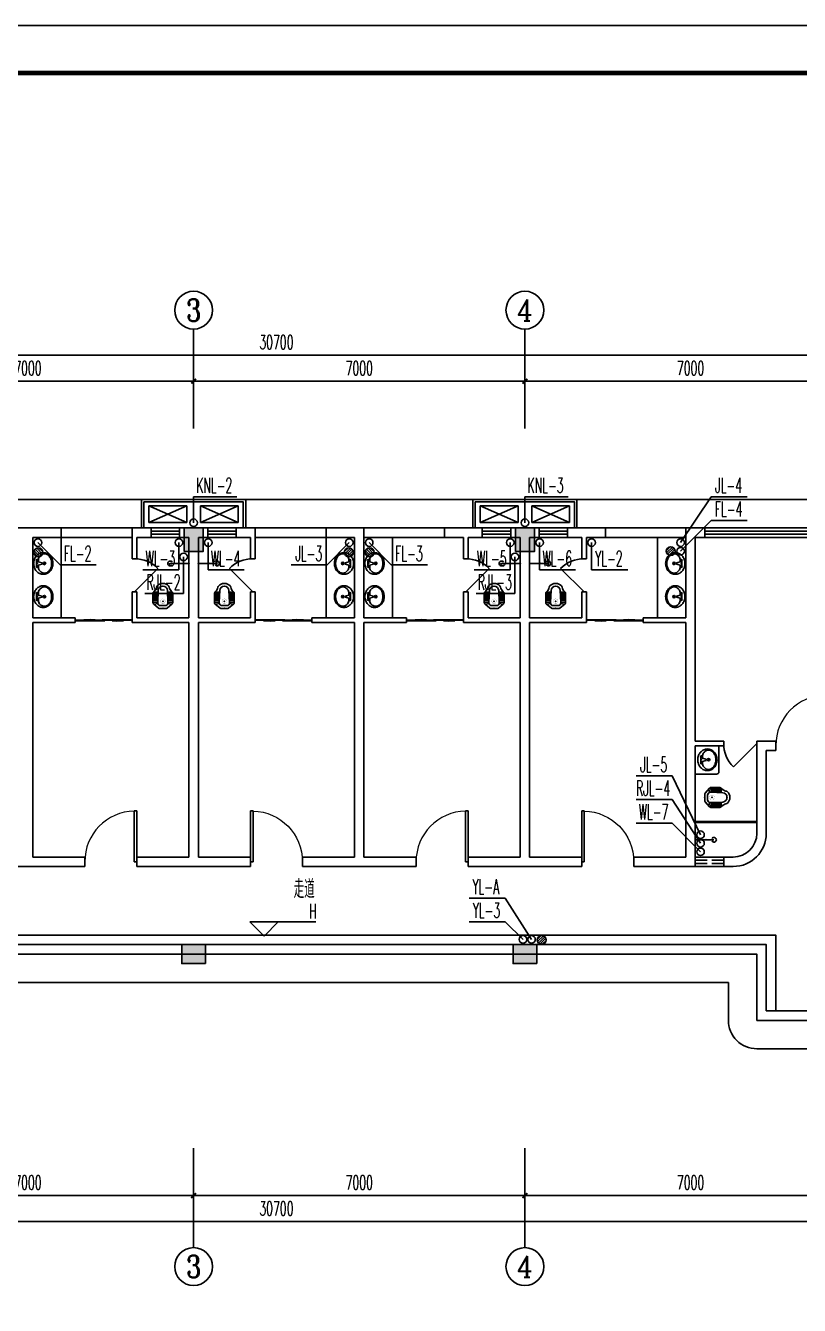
# Model space of a CAD drawing. Extents: x -1254782 to -617813, y -619975 to -323764.
# Drawn here: x -718786 to -702436, y -364658 to -337629 of the extents above; entities that cross this region are included whole.
import ezdxf
from ezdxf.enums import TextEntityAlignment as Align

# ---------------------------------------------------------------- set-up
doc = ezdxf.new("R2010")
doc.units = 0
doc.header["$LTSCALE"] = 1000
doc.header["$MEASUREMENT"] = 0
doc.linetypes.add('DASH', pattern=[0.35, 0.25, -0.1])
for name, color, linetype in [('4', 4, 'Continuous'), ('9', 9, 'Continuous'), ('AC', 252, 'Continuous'), ('AXIS', 3, 'Continuous'), ('AXIS_TEXT', 7, 'Continuous'), ('DIM_ELEV', 3, 'Continuous'), ('EQUIP_地漏', 7, 'Continuous'), ('K+T', 252, 'Continuous'), ('LATRINE', 6, 'Continuous'), ('LVTRY', 8, 'Continuous'), ('PUB_TITLE', 4, 'Continuous'), ('TWT_LEAD', 3, 'Continuous'), ('TWT_TEXT', 7, 'Continuous'), ('VPIPE-废水', 5, 'DASH'), ('VPIPE-污水', 5, 'DASH'), ('VPIPE-给水', 1, 'Continuous'), ('VPIPE-雨水', 222, 'DASH'), ('WALL', 7, 'Continuous'), ('WINDOW', 4, 'Continuous')]:
    doc.layers.add(name, color=color, linetype=linetype)
doc.styles.add('_TCH_AXIS', font='COMPLEX', dxfattribs={"bigfont": 'GBCBIG'})
doc.styles.add('_TCH_DIM', font='SIMPLEX.shx', dxfattribs={"width": 0.8, "bigfont": 'GBCBIG.shx'})
doc.styles.add('_TCH_DIM_T3', font='SIMPLEX.shx', dxfattribs={"width": 0.564706, "bigfont": 'GBCBIG.shx'})
doc.styles.add('COMPLEX', font='COMPLEX')
doc.styles.add('天正', font='SIMPLEX.shx', dxfattribs={"width": 0.7, "bigfont": 'HZTXT.shx'})
doc.dimstyles.new('_TCH_ARCH&&100', dxfattribs={"dimtxt": 297.5, "dimasz": 100, "dimexe": 250, "dimexo": 300, "dimgap": 126.25, "dimtad": 1, "dimdec": 0, "dimzin": 0, "dimdsep": 46, "dimtxsty": '_TCH_DIM_T3', "dimblk": 'ARCHTICK', "dimcen": 0.09, "dimclrt": 7, "dimazin": 2, "dimtfac": 1, "dimtdec": 0, "dimtix": 1, "dimtmove": 2, "dimatfit": 3, "dimfxl": 1, "dimtolj": 1, "dimtzin": 0, "dimarcsym": 0})

# ---------------------------------------------------------------- blocks, each defined once
blk = doc.blocks.new('$lvtry$00000168')
at = {"color": 0}
blk.add_line((0, 0), (0, -395), dxfattribs=at)
blk.add_arc((0, -395), 50, 121.0332, 58.9668, dxfattribs=at)
for p in [(0, 0), (0, -223)]:
    blk.add_point(p, dxfattribs=at)
blk = doc.blocks.new('$lvtry$00000203')
at = {"color": 0}
for p, q in [((-109, -134, 0), (-210, -128, 0)), ((-107, -166, 0), (-210, -166, 0)), ((-106, -197, 0), (-210, -197, 0)), ((-104, -227, 0), (-210, -227, 0)), ((-103, -258, 0), (-210, -258, 0)), ((-106, -103, 0), (-182, -88, 0)), ((-109, -124, 0), (-97, -382, 0)), ((48, -60, 0), (-48, -60, 0)), ((97, -382, 0), (109, -124, 0)), ((103, -258, 0), (210, -258, 0)), ((104, -227, 0), (210, -227, 0)), ((106, -103, 0), (182, -88, 0)), ((106, -197, 0), (210, -197, 0)), ((107, -166, 0), (210, -166, 0)), ((109, -134, 0), (210, -128, 0)), ((-101, -289, 0), (-210, -289, 0)), ((-100, -320, 0), (-210, -320, 0)), ((-191, -354, 0), (-99, -345, 0)), ((-4, -470, 0), (4, -470, 0)), ((191, -354, 0), (99, -345, 0)), ((100, -320, 0), (210, -320, 0)), ((101, -289, 0), (210, -289, 0))]:
    blk.add_line(p, q, dxfattribs=at)
at = {"color": 0, "elevation": 0}
blk.add_lwpolyline([(184, -360, 0.139709), (135, -448, -0.12003), (120, -477, -0.218108), (4, -530), (-4, -530, -0.218108), (-120, -477, -0.12003), (-135, -448, 0.139709), (-184, -360, 0.046574), (-191, -354, -0.248797), (-210, -318), (-210, -128, -0.218491), (-198, -101), (-90, -9, -0.179479), (-67, 0), (67, 0, -0.179479), (90, -9), (198, -101, -0.218491), (210, -128), (210, -318, -0.248797), (191, -354, 0.046574)], format="xyb", close=True, dxfattribs=at)
at = {"color": 0, "const_width": 3, "elevation": 0}
blk.add_lwpolyline([(49, -153, 1), (-49, -153, 1)], format="xyb", close=True, dxfattribs=at)
at = {"color": 0}
for centre, radius, start, end in [((-48, -121, 0), 61, 90, 182.693), ((48, -121, 0), 61, 357.307, 90), ((-4, -377, 0), 92.8, 182.693, 270), ((4, -377, 0), 92.8, 270, 357.307)]:
    blk.add_arc(centre, radius, start, end, dxfattribs=at)
for p in [(0, 0), (0, -153, 0)]:
    blk.add_point(p, dxfattribs=at)
blk = doc.blocks.new('$lvtry$00000179')
at = {"color": 0, "linetype": 'ByBlock'}
for p, q in [((-32, -102), (-92, -102)), ((-13, -178), (-40, -70)), ((35, -64), (-35, -64)), ((13, -178), (-13, -178)), ((40, -70), (13, -178)), ((92, -102), (32, -102))]:
    blk.add_line(p, q, dxfattribs=at)
blk.add_lwpolyline([(0, -406, 0.088425), (89, -391, 0.093738), (162, -347, 0.102376), (212, -280, 0.10945), (229, -203, 0.109452), (212, -127, 0.102376), (162, -60, 0.093738), (89, -16, 0.088423), (0, 0, 0.088427), (-89, -16, 0.093738), (-162, -60, 0.102376), (-212, -127, 0.109452), (-229, -203, 0.109451), (-212, -280, 0.102376), (-162, -347, 0.093738), (-89, -391, 0.088425)], format="xyb", close=True, dxfattribs=at)
for centre, radius in [((-64, -76), 20.4), ((-64, -76), 15.4), ((0, -229), 25.4), ((63, -76), 20.4), ((63, -76), 15.4)]:
    blk.add_circle(centre, radius, dxfattribs=at)
for centre, radius, start, end in [((-88, -229), 116, 151.0888, 180), ((-88, -229), 116, 180, 208.9112), ((-45, -252), 164, 126.8699, 151.0888), ((-18, -288), 210, 123.9045, 126.8699), ((-92, -178), 76.2, 90, 123.9045), ((-35, -68), 5, 90, 194.0362), ((35, -68), 5, 345.9638, 90), ((92, -178), 76.2, 57.7402, 90), ((45, -252), 164, 28.9112, 57.7402), ((88, -229), 116, 0, 28.9112), ((88, -229), 116, 331.0888, 0), ((-45, -205), 164, 208.9112, 233.1301), ((-18, -169), 210, 233.1301, 252.7421), ((0, -111), 270, 252.7421, 270), ((0, -111), 270, 270, 287.2579), ((18, -169), 210, 287.2579, 306.8699), ((45, -205), 164, 306.8699, 331.0888)]:
    blk.add_arc(centre, radius, start, end, dxfattribs=at)
at = {"color": 0}
for p in [(0, -76), (0, -229)]:
    blk.add_point(p, dxfattribs=at)
blk = doc.blocks.new('A$C545B6328')
at = {"layer": 'AC'}
for p, q in [((400, 450), (-400, 450)), ((-400, 450), (-400, 100)), ((400, 450), (-400, 100)), ((400, 100), (-400, 450)), ((400, 100), (400, 450)), ((400, 100), (-400, 100))]:
    blk.add_line(p, q, dxfattribs=at)
blk = doc.blocks.new('asgvava')
at = {"layer": 'LATRINE'}
for points in [[(-359868, 72627), (-359868, 72027), (-357668, 72027), (-357668, 72627)], [(-359818, 72627), (-359818, 72077), (-357718, 72077), (-357718, 72627)]]:
    blk.add_lwpolyline(points, dxfattribs=at)
at = {"xscale": -1, "rotation": 180}
blk.add_blockref('A$C545B6328', (-359312, 72610), dxfattribs=at)
at = {"rotation": 180}
blk.add_blockref('A$C545B6328', (-358224, 72610), dxfattribs=at)
blk = doc.blocks.new('A$C66D56BDA')
at = {"layer": '9'}
for points in [[(0, 100), (400, 100), (400, 600), (0, 600)], [(3300, 600), (3000, 600), (3000, 100), (3300, 100)], [(6400, 100), (6800, 100), (6800, 600), (6400, 600)], [(13400, 100), (13800, 100), (13800, 600), (13400, 600)], [(20400, 100), (20800, 100), (20800, 600), (20400, 600)], [(27400, 100), (27800, 100), (27800, 600), (27400, 600)], [(30300, 100), (30700, 100), (30700, 600), (30300, 600)], [(3300, -5500), (3000, -5500), (3000, -6000), (3300, -6000)], [(27850, -6000), (27850, -5700), (27350, -5700), (27350, -6000)], [(30700, -6000), (30700, -5700), (30200, -5700), (30200, -6000)], [(27850, -8400), (27850, -8050), (27350, -8050), (27350, -8400)], [(30700, -8400), (30700, -8050), (30200, -8050), (30200, -8400)], [(6850, -8600), (6850, -8200), (6350, -8200), (6350, -8600)], [(13850, -8600), (13850, -8200), (13350, -8200), (13350, -8600)], [(20850, -8600), (20850, -8200), (20350, -8200), (20350, -8600)]]:
    blk.add_hatch(color=256, dxfattribs=at).paths.add_polyline_path(points)
h = blk.add_hatch(color=256, dxfattribs=at)
edge = h.paths.add_edge_path()
edge.add_line((125, -6000), (448, -6000))
edge.add_line((448, -6000), (448, -5100))
edge.add_line((448, -5100), (0, -5100))
edge.add_arc((3300, -5100), 3300, 180, 195.8266)
at = {"layer": 'WALL'}
for points in [[(0, 100), (400, 100), (400, 600), (0, 600)], [(3300, 600), (3000, 600), (3000, 100), (3300, 100)], [(6400, 100), (6800, 100), (6800, 600), (6400, 600)], [(13400, 100), (13800, 100), (13800, 600), (13400, 600)], [(20400, 100), (20800, 100), (20800, 600), (20400, 600)], [(27400, 100), (27800, 100), (27800, 600), (27400, 600)], [(30300, 100), (30700, 100), (30700, 600), (30300, 600)], [(3300, -5500), (3000, -5500), (3000, -6000), (3300, -6000)], [(27850, -6000), (27850, -5700), (27350, -5700), (27350, -6000)], [(30700, -6000), (30700, -5700), (30200, -5700), (30200, -6000)], [(27850, -8400), (27850, -8050), (27350, -8050), (27350, -8400)], [(30700, -8400), (30700, -8050), (30200, -8050), (30200, -8400)], [(6850, -8600), (6850, -8200), (6350, -8200), (6350, -8600)], [(13850, -8600), (13850, -8200), (13350, -8200), (13350, -8600)], [(20850, -8600), (20850, -8200), (20350, -8200), (20350, -8600)]]:
    blk.add_lwpolyline(points, close=True, dxfattribs=at)
blk.add_lwpolyline([(125, -6000), (448, -6000), (448, -5100), (0, -5100, 0.069167), (125, -6000, -0.123047)], format="xyb", dxfattribs=at)
blk = doc.blocks.new('$DorLib2D$00000001')
for p, q in [((0.45, 0.975), (0.5, 0.975)), ((0.45, 0), (0.45, 0.975)), ((0.5, 0), (0.5, 0.975)), ((0.5, 0), (0.45, 0))]:
    blk.add_line(p, q)
at = {"lineweight": 13}
blk.add_arc((0.475, 0), 0.975, 91.4693, 180, dxfattribs=at)
blk = doc.blocks.new('$WINLIB2D$00000001')
at = {"color": 0}
for points in [[(-0.5, 0.5), (-0.5, -0.5)], [(-0.5, 0.5), (0.5, 0.5)], [(0.5, -0.5), (0.5, 0.5)], [(0.5, 0.167), (-0.5, 0.167)], [(0.5, -0.167), (-0.5, -0.167)], [(-0.5, -0.5), (0.5, -0.5)]]:
    blk.add_lwpolyline(points, dxfattribs=at)
blk = doc.blocks.new('$DorLib2D$00000114')
at = {"color": 0}
blk.add_line((0.5, 0), (-0.207, 0.707), dxfattribs=at)
blk.add_arc((0.5, 0), 1, 135, 180, dxfattribs=at)
blk = doc.blocks.new('$DorLib2D$00000131')
at = {"color": 0, "linetype": 'Continuous'}
for p, q in [((-0.5, 0.125), (-0.5, 0)), ((0.019, 0.125), (-0.5, 0.125)), ((-0.5, 0), (0.019, 0)), ((-0.024, 0), (0.5, 0)), ((-0.024, -0.125), (-0.024, 0)), ((0.019, 0), (0.019, 0.125)), ((0.15, 0.125), (0.232, 0.197)), ((0.35, 0.125), (0.15, 0.125)), ((0.232, 0.197), (0.232, 0.125)), ((0.5, 0), (0.5, -0.125)), ((-0.35, -0.125), (-0.15, -0.125)), ((-0.232, -0.197), (-0.232, -0.125)), ((-0.15, -0.125), (-0.232, -0.197)), ((0.5, -0.125), (-0.024, -0.125))]:
    blk.add_line(p, q, dxfattribs=at)
blk = doc.blocks.new('_ArchTick')
at = {"color": 0, "linetype": 'ByBlock', "const_width": 0.4}
blk.add_lwpolyline([(-0.5, -0.5), (0.5, 0.5)], dxfattribs=at)
blk = doc.blocks.new('*D223')
at = {"layer": 'AXIS', "color": 0, "lineweight": -2, "transparency": 16777216}
for p, q in [((4000, 2600), (4000, 1100)), ((34700, 2600), (34700, 1100)), ((4000, 1350), (34700, 1350))]:
    blk.add_line(p, q, dxfattribs=at)
at = {"layer": 'Defpoints', "color": 0, "transparency": 16777216}
for p in [(4000, 2900), (34700, 2900), (34700, 1350)]:
    blk.add_point(p, dxfattribs=at)
at = {"layer": 'AXIS', "color": 0, "lineweight": -2, "transparency": 16777216, "xscale": 100, "yscale": 100, "zscale": 100, "rotation": 180}
blk.add_blockref('_ArchTick', (4000, 1350), dxfattribs=at)
at = {"layer": 'AXIS', "color": 0, "lineweight": -2, "transparency": 16777216, "xscale": 100, "yscale": 100, "zscale": 100}
blk.add_blockref('_ArchTick', (34700, 1350), dxfattribs=at)
at = {"layer": 'AXIS', "color": 7, "transparency": 16777216, "insert": (19350, 1625), "char_height": 297.5, "attachment_point": 5, "style": '_TCH_DIM_T3'}
blk.add_mtext('\\A1;30700', dxfattribs=at)
blk = doc.blocks.new('*D225')
at = {"layer": 'AXIS', "color": 0, "lineweight": -2, "transparency": 16777216}
for p, q in [((10600, 2600), (10600, 1650)), ((17600, 2600), (17600, 1650)), ((10600, 1900), (17600, 1900))]:
    blk.add_line(p, q, dxfattribs=at)
at = {"layer": 'Defpoints', "color": 0, "transparency": 16777216}
for p in [(10600, 2900), (17600, 2900), (17600, 1900)]:
    blk.add_point(p, dxfattribs=at)
at = {"layer": 'AXIS', "color": 0, "lineweight": -2, "transparency": 16777216, "xscale": 100, "yscale": 100, "zscale": 100, "rotation": 180}
blk.add_blockref('_ArchTick', (10600, 1900), dxfattribs=at)
at = {"layer": 'AXIS', "color": 0, "lineweight": -2, "transparency": 16777216, "xscale": 100, "yscale": 100, "zscale": 100}
blk.add_blockref('_ArchTick', (17600, 1900), dxfattribs=at)
at = {"layer": 'AXIS', "color": 7, "transparency": 16777216, "insert": (14100, 2175), "char_height": 297.5, "attachment_point": 5, "style": '_TCH_DIM_T3'}
blk.add_mtext('\\A1;7000', dxfattribs=at)
blk = doc.blocks.new('*D226')
at = {"layer": 'AXIS', "color": 0, "lineweight": -2, "transparency": 16777216}
for p, q in [((17600, 2600), (17600, 1650)), ((24600, 2600), (24600, 1650)), ((17600, 1900), (24600, 1900))]:
    blk.add_line(p, q, dxfattribs=at)
at = {"layer": 'Defpoints', "color": 0, "transparency": 16777216}
for p in [(17600, 2900), (24600, 2900), (24600, 1900)]:
    blk.add_point(p, dxfattribs=at)
at = {"layer": 'AXIS', "color": 0, "lineweight": -2, "transparency": 16777216, "xscale": 100, "yscale": 100, "zscale": 100, "rotation": 180}
blk.add_blockref('_ArchTick', (17600, 1900), dxfattribs=at)
at = {"layer": 'AXIS', "color": 0, "lineweight": -2, "transparency": 16777216, "xscale": 100, "yscale": 100, "zscale": 100}
blk.add_blockref('_ArchTick', (24600, 1900), dxfattribs=at)
at = {"layer": 'AXIS', "color": 7, "transparency": 16777216, "insert": (21100, 2175), "char_height": 297.5, "attachment_point": 5, "style": '_TCH_DIM_T3'}
blk.add_mtext('\\A1;7000', dxfattribs=at)
blk = doc.blocks.new('*D227')
at = {"layer": 'AXIS', "color": 0, "lineweight": -2, "transparency": 16777216}
for p, q in [((24600, 2600), (24600, 1650)), ((31600, 2600), (31600, 1650)), ((24600, 1900), (31600, 1900))]:
    blk.add_line(p, q, dxfattribs=at)
at = {"layer": 'Defpoints', "color": 0, "transparency": 16777216}
for p in [(24600, 2900), (31600, 2900), (31600, 1900)]:
    blk.add_point(p, dxfattribs=at)
at = {"layer": 'AXIS', "color": 0, "lineweight": -2, "transparency": 16777216, "xscale": 100, "yscale": 100, "zscale": 100, "rotation": 180}
blk.add_blockref('_ArchTick', (24600, 1900), dxfattribs=at)
at = {"layer": 'AXIS', "color": 0, "lineweight": -2, "transparency": 16777216, "xscale": 100, "yscale": 100, "zscale": 100}
blk.add_blockref('_ArchTick', (31600, 1900), dxfattribs=at)
at = {"layer": 'AXIS', "color": 7, "transparency": 16777216, "insert": (28100, 2175), "char_height": 297.5, "attachment_point": 5, "style": '_TCH_DIM_T3'}
blk.add_mtext('\\A1;7000', dxfattribs=at)
blk = doc.blocks.new('*D229')
at = {"layer": 'AXIS', "color": 0, "lineweight": -2, "transparency": 16777216}
for p, q in [((4000, 18400), (4000, 19900)), ((34700, 18400), (34700, 19900)), ((4000, 19650), (34700, 19650))]:
    blk.add_line(p, q, dxfattribs=at)
at = {"layer": 'Defpoints', "color": 0, "transparency": 16777216}
for p in [(34700, 19650), (4000, 18100), (34700, 18100)]:
    blk.add_point(p, dxfattribs=at)
at = {"layer": 'AXIS', "color": 0, "lineweight": -2, "transparency": 16777216, "xscale": 100, "yscale": 100, "zscale": 100, "rotation": 180}
blk.add_blockref('_ArchTick', (4000, 19650), dxfattribs=at)
at = {"layer": 'AXIS', "color": 0, "lineweight": -2, "transparency": 16777216, "xscale": 100, "yscale": 100, "zscale": 100}
blk.add_blockref('_ArchTick', (34700, 19650), dxfattribs=at)
at = {"layer": 'AXIS', "color": 7, "transparency": 16777216, "insert": (19350, 19925), "char_height": 297.5, "attachment_point": 5, "style": '_TCH_DIM_T3'}
blk.add_mtext('\\A1;30700', dxfattribs=at)
blk = doc.blocks.new('*D231')
at = {"layer": 'AXIS', "color": 0, "lineweight": -2, "transparency": 16777216}
for p, q in [((10600, 18400), (10600, 19350)), ((17600, 18400), (17600, 19350)), ((10600, 19100), (17600, 19100))]:
    blk.add_line(p, q, dxfattribs=at)
at = {"layer": 'Defpoints', "color": 0, "transparency": 16777216}
for p in [(17600, 19100), (10600, 18100), (17600, 18100)]:
    blk.add_point(p, dxfattribs=at)
at = {"layer": 'AXIS', "color": 0, "lineweight": -2, "transparency": 16777216, "xscale": 100, "yscale": 100, "zscale": 100, "rotation": 180}
blk.add_blockref('_ArchTick', (10600, 19100), dxfattribs=at)
at = {"layer": 'AXIS', "color": 0, "lineweight": -2, "transparency": 16777216, "xscale": 100, "yscale": 100, "zscale": 100}
blk.add_blockref('_ArchTick', (17600, 19100), dxfattribs=at)
at = {"layer": 'AXIS', "color": 7, "transparency": 16777216, "insert": (14100, 19375), "char_height": 297.5, "attachment_point": 5, "style": '_TCH_DIM_T3'}
blk.add_mtext('\\A1;7000', dxfattribs=at)
blk = doc.blocks.new('*D232')
at = {"layer": 'AXIS', "color": 0, "lineweight": -2, "transparency": 16777216}
for p, q in [((17600, 18400), (17600, 19350)), ((24600, 18400), (24600, 19350)), ((17600, 19100), (24600, 19100))]:
    blk.add_line(p, q, dxfattribs=at)
at = {"layer": 'Defpoints', "color": 0, "transparency": 16777216}
for p in [(24600, 19100), (17600, 18100), (24600, 18100)]:
    blk.add_point(p, dxfattribs=at)
at = {"layer": 'AXIS', "color": 0, "lineweight": -2, "transparency": 16777216, "xscale": 100, "yscale": 100, "zscale": 100, "rotation": 180}
blk.add_blockref('_ArchTick', (17600, 19100), dxfattribs=at)
at = {"layer": 'AXIS', "color": 0, "lineweight": -2, "transparency": 16777216, "xscale": 100, "yscale": 100, "zscale": 100}
blk.add_blockref('_ArchTick', (24600, 19100), dxfattribs=at)
at = {"layer": 'AXIS', "color": 7, "transparency": 16777216, "insert": (21100, 19375), "char_height": 297.5, "attachment_point": 5, "style": '_TCH_DIM_T3'}
blk.add_mtext('\\A1;7000', dxfattribs=at)
blk = doc.blocks.new('*D233')
at = {"layer": 'AXIS', "color": 0, "lineweight": -2, "transparency": 16777216}
for p, q in [((24600, 18400), (24600, 19350)), ((31600, 18400), (31600, 19350)), ((24600, 19100), (31600, 19100))]:
    blk.add_line(p, q, dxfattribs=at)
at = {"layer": 'Defpoints', "color": 0, "transparency": 16777216}
for p in [(31600, 19100), (24600, 18100), (31600, 18100)]:
    blk.add_point(p, dxfattribs=at)
at = {"layer": 'AXIS', "color": 0, "lineweight": -2, "transparency": 16777216, "xscale": 100, "yscale": 100, "zscale": 100, "rotation": 180}
blk.add_blockref('_ArchTick', (24600, 19100), dxfattribs=at)
at = {"layer": 'AXIS', "color": 0, "lineweight": -2, "transparency": 16777216, "xscale": 100, "yscale": 100, "zscale": 100}
blk.add_blockref('_ArchTick', (31600, 19100), dxfattribs=at)
at = {"layer": 'AXIS', "color": 7, "transparency": 16777216, "insert": (28100, 19375), "char_height": 297.5, "attachment_point": 5, "style": '_TCH_DIM_T3'}
blk.add_mtext('\\A1;7000', dxfattribs=at)
blk = doc.blocks.new('_AXISO')
blk.add_circle((0, 0), 0.5)
at = {"layer": 'AXIS_TEXT', "style": 'COMPLEX', "width": 1.041667}
blk.add_attdef('A', text='', height=0.56, dxfattribs=at).set_placement((-0.25, -0.28), (0.25, -0.28), align=Align.FIT)
blk = doc.blocks.new('$TwtSys$00000141')
for p, q in [((-94, 8), (-10, 92)), ((-94, 8), (-10, 92)), ((-87, -35), (35, 87)), ((-87, -35), (35, 87)), ((-66, -66), (66, 66)), ((-66, -66), (66, 66)), ((-32, -87), (88, 33)), ((-32, -87), (88, 33)), ((11, -92), (92, -11)), ((11, -92), (92, -11))]:
    blk.add_line(p, q)
blk.add_circle((0, 0), 94)
blk.add_circle((0, 0), 94)
blk = doc.blocks.new('A$C6461084C')
at = {"layer": '4'}
for p, q in [((31500, 5800), (29700, 5800)), ((29500, 5600), (31500, 5600))]:
    blk.add_line(p, q, dxfattribs=at)
for points in [[(28900, 6400), (28900, 5600, 0.4142136), (29500, 5000), (34700, 5000, 0.4142136), (35300, 5600), (35300, 16000, 0.4142136), (34700, 16600), (4000, 16600, 0.4142136), (3400, 16000), (3400, 10300, 0.4142135), (7300, 6400), (28900, 6400)], [(29500, 5600), (29500, 7000), (7300, 7000, -0.4142136), (4000, 10300, 9.0321414)], [(29700, 5800), (29700, 7200), (7300, 7200, -0.4142136), (4200, 10300, -0.4142136)]]:
    blk.add_lwpolyline(points, format="xyb", dxfattribs=at)
at = {"layer": '9'}
blk.add_lwpolyline([(29900, 5800), (29900, 7400), (7300, 7400, -0.3345303), (4512.5, 9500, -0.3345303)], format="xyb", dxfattribs=at)
at = {"layer": 'AXIS'}
for p, q in [((17600, 18100), (17600, 20200)), ((24600, 18100), (24600, 20200)), ((17600, 2900), (17600, 800)), ((24600, 2900), (24600, 800))]:
    blk.add_line(p, q, dxfattribs=at)
at = {"layer": 'DIM_ELEV'}
for p, q in [((19088, 7379.3), (18788, 7679.3)), ((18788, 7679.3), (20180.4, 7679.3)), ((19088, 7379.3), (19388, 7679.3))]:
    blk.add_line(p, q, dxfattribs=at)
at = {"layer": 'K+T'}
for p, q in [((28200, 9800), (29500, 9800)), ((28200, 9780), (29500, 9780))]:
    blk.add_line(p, q, dxfattribs=at)
at = {"layer": 'LVTRY'}
for p, q in [((14800, 14100), (14800, 15800)), ((20400, 14100), (20400, 15800)), ((21800, 14100), (21800, 15800)), ((27400, 14100), (27400, 15800))]:
    blk.add_line(p, q, dxfattribs=at)
blk.add_lwpolyline([(28200, 11400), (28200, 10800), (28650, 10800, 0.4142136), (28700, 10850), (28700, 11400)], format="xyb", dxfattribs=at)
at = {"layer": 'WALL'}
for p, q in [((13400, 16000), (14100, 16000)), ((14800, 16000), (14100, 16000)), ((14800, 16000), (16300, 16000)), ((14800, 15800), (14800, 16000)), ((16700, 16000), (16300, 16000)), ((16300, 16000), (16300, 15350)), ((16700, 15800), (16700, 16000)), ((17600, 16000), (17300, 16000)), ((17300, 16000), (17300, 15800)), ((17900, 16000), (17600, 16000)), ((17900, 15800), (17900, 16000)), ((18900, 16000), (18500, 16000)), ((18500, 16000), (18500, 15800)), ((18900, 16000), (20400, 16000)), ((18900, 15350), (18900, 16000)), ((20400, 16000), (21200, 16000)), ((20400, 16000), (20400, 15800)), ((21200, 16000), (22900, 16000)), ((21200, 14100), (21200, 16000)), ((22900, 16000), (23400, 16000)), ((22900, 16000), (22900, 15800)), ((23700, 16000), (23400, 16000)), ((23700, 15800), (23700, 16000)), ((24600, 16000), (24300, 16000)), ((24300, 16000), (24300, 15800)), ((24900, 16000), (24600, 16000)), ((24900, 15800), (24900, 16000)), ((25800, 16000), (25500, 16000)), ((25500, 16000), (25500, 15800)), ((25800, 16000), (26300, 16000)), ((28000, 16000), (26300, 16000)), ((26300, 16000), (26300, 15800)), ((28400, 16000), (28000, 16000)), ((28000, 14100), (28000, 16000)), ((28400, 15800), (28400, 16000)), ((14200, 14100), (14200, 15800)), ((14800, 15800), (14200, 15800)), ((14800, 15800), (16300, 15800)), ((16400, 15800), (16700, 15800)), ((16400, 15350), (16400, 15800)), ((17300, 15800), (17500, 15800)), ((17500, 14100), (17500, 15800)), ((17700, 15800), (17900, 15800)), ((17700, 14100), (17700, 15800)), ((18500, 15800), (18800, 15800)), ((18800, 15800), (18800, 15350)), ((20400, 15800), (18900, 15800)), ((20400, 15800), (21000, 15800)), ((21000, 14100), (21000, 15800)), ((21200, 15800), (22900, 15800)), ((22900, 15800), (23300, 15800)), ((23300, 15800), (23300, 15350)), ((23400, 15350), (23400, 15800)), ((23400, 15800), (23700, 15800)), ((24300, 15800), (24500, 15800)), ((24500, 14100), (24500, 15800)), ((24700, 14100), (24700, 15800)), ((24700, 15800), (24900, 15800)), ((25500, 15800), (25800, 15800)), ((25800, 15800), (25800, 15350)), ((25900, 15350), (25900, 15800)), ((25900, 15800), (26300, 15800)), ((28000, 15800), (26300, 15800)), ((28200, 15800), (28400, 15800)), ((28200, 14100), (28200, 15800)), ((16300, 15350), (16400, 15350)), ((18800, 15350), (18900, 15350)), ((23300, 15350), (23400, 15350)), ((25800, 15350), (25900, 15350)), ((16400, 14650), (16300, 14650)), ((16300, 14650), (16300, 14100)), ((16400, 14100), (16400, 14650)), ((18900, 14650), (18800, 14650)), ((18800, 14650), (18800, 14100)), ((18900, 14100), (18900, 14650)), ((23400, 14650), (23300, 14650)), ((23300, 14650), (23300, 14100)), ((23400, 14100), (23400, 14650)), ((25900, 14650), (25800, 14650)), ((25800, 14650), (25800, 14100)), ((25900, 14100), (25900, 14650)), ((15100, 14100), (14200, 14100)), ((15100, 14000), (15100, 14100)), ((16300, 14100), (16300, 14000)), ((17500, 14100), (16400, 14100)), ((17700, 14100), (18800, 14100)), ((18900, 14000), (18900, 14100)), ((21000, 14100), (20100, 14100)), ((20100, 14100), (20100, 14000)), ((22100, 14100), (21200, 14100)), ((22100, 14000), (22100, 14100)), ((23300, 14100), (23300, 14000)), ((24500, 14100), (23400, 14100)), ((24700, 14100), (25800, 14100)), ((25900, 14000), (25900, 14100)), ((28000, 14100), (27100, 14100)), ((27100, 14100), (27100, 14000)), ((28200, 11500), (28200, 14100)), ((14200, 14000), (15100, 14000)), ((14200, 9050), (14200, 14000)), ((16300, 14000), (16400, 14000)), ((17500, 14000), (16400, 14000)), ((17500, 9050), (17500, 14000)), ((17700, 14000), (18800, 14000)), ((17700, 9050), (17700, 14000)), ((18800, 14000), (18900, 14000)), ((20100, 14000), (21000, 14000)), ((21000, 9050), (21000, 14000)), ((21200, 9050), (21200, 14000)), ((21200, 14000), (22100, 14000)), ((23300, 14000), (23400, 14000)), ((24500, 14000), (23400, 14000)), ((24500, 9050), (24500, 14000)), ((24700, 14000), (25800, 14000)), ((24700, 9050), (24700, 14000)), ((25800, 14000), (25900, 14000)), ((27100, 14000), (28000, 14000)), ((28000, 11400), (28000, 14000)), ((28000, 9050), (28000, 11400)), ((28800, 11500), (28200, 11500)), ((28200, 11400), (28800, 11400)), ((28200, 9050), (28200, 11400)), ((28800, 11400), (28800, 11500)), ((29600, 11500), (29500, 11500)), ((29500, 11500), (29500, 11400)), ((29500, 11400), (29500, 9550)), ((29900, 11500), (29600, 11500)), ((29900, 11300), (29900, 11500)), ((29700, 11300), (29900, 11300)), ((29700, 11300), (29700, 9550)), ((15300, 9050), (14200, 9050)), ((15300, 8850), (15300, 9050)), ((17500, 9050), (16400, 9050)), ((16400, 9050), (16400, 8850)), ((18800, 9050), (17700, 9050)), ((18800, 8850), (18800, 9050)), ((21000, 9050), (19900, 9050)), ((19900, 9050), (19900, 8850)), ((22300, 9050), (21200, 9050)), ((22300, 8850), (22300, 9050)), ((24500, 9050), (23400, 9050)), ((23400, 9050), (23400, 8850)), ((25800, 9050), (24700, 9050)), ((25800, 8850), (25800, 9050)), ((28000, 9050), (26900, 9050)), ((26900, 9050), (26900, 8850)), ((28200, 9050), (29000, 9050)), ((12900, 8850), (14100, 8850)), ((14100, 8850), (15300, 8850)), ((16400, 8850), (17600, 8850)), ((17600, 8850), (18800, 8850)), ((19900, 8850), (21100, 8850)), ((21100, 8850), (22300, 8850)), ((23400, 8850), (24600, 8850)), ((24600, 8850), (25800, 8850)), ((26900, 8850), (28100, 8850)), ((28100, 8850), (29000, 8850))]:
    blk.add_line(p, q, dxfattribs=at)
for radius in [500, 700]:
    blk.add_arc((29000, 9550), radius, 270, 0, dxfattribs=at)
at = {"layer": 'WINDOW', "linetype": 'DASH'}
for p, q in [((28200, 9050, 900), (28200, 8850, 900)), ((28200, 8983.3, 900), (28800, 8983.3, 900)), ((28800, 9050, 900), (28800, 8850, 900)), ((28200, 8916.7, 900), (28800, 8916.7, 900))]:
    blk.add_line(p, q, dxfattribs=at)
at = {"xscale": -1, "rotation": 180}
for p in [(376368.3, 88626.8), (383368.3, 88626.8)]:
    blk.add_blockref('asgvava', p, dxfattribs=at)
blk.add_blockref('A$C66D56BDA', (4000, 15400))
at = {"layer": 'AXIS'}
ref = blk.add_blockref('_AXISO', (17600, 20600), dxfattribs=dict(at, xscale=800, yscale=800, zscale=800))
ref.add_attrib('A', '3', dxfattribs={"layer": 'AXIS_TEXT', "height": 465.9, "style": '_TCH_AXIS'}).set_placement((17444.7, 20367), (17755.3, 20367), align=Align.FIT)
ref = blk.add_blockref('_AXISO', (24600, 20600), dxfattribs=dict(at, xscale=800, yscale=800, zscale=800))
ref.add_attrib('A', '4', dxfattribs={"layer": 'AXIS_TEXT', "height": 445.4, "style": '_TCH_AXIS'}).set_placement((24430.3, 20377.3), (24769.7, 20377.3), align=Align.FIT)
ref = blk.add_blockref('_AXISO', (17600, 400), dxfattribs=dict(at, xscale=800, yscale=800, zscale=800))
ref.add_attrib('A', '3', dxfattribs={"layer": 'AXIS_TEXT', "height": 465.9, "style": '_TCH_AXIS'}).set_placement((17444.7, 167), (17755.3, 167), align=Align.FIT)
ref = blk.add_blockref('_AXISO', (24600, 400), dxfattribs=dict(at, xscale=800, yscale=800, zscale=800))
ref.add_attrib('A', '4', dxfattribs={"layer": 'AXIS_TEXT', "height": 445.4, "style": '_TCH_AXIS'}).set_placement((24430.3, 177.3), (24769.7, 177.3), align=Align.FIT)
at = {"layer": 'K+T', "yscale": -1, "rotation": 270}
blk.add_blockref('$lvtry$00000168', (28200, 9414.1), dxfattribs=at)
at = {"layer": 'LVTRY', "xscale": -1}
for name, p, rotation in [('$lvtry$00000179', (14220, 15250), 90), ('$lvtry$00000179', (21220, 15250), 90), ('$lvtry$00000168', (17500, 15250), 270), ('$lvtry$00000168', (24500, 15250), 270), ('$lvtry$00000179', (14220, 14550), 90), ('$lvtry$00000203', (16950, 14300), 180), ('$lvtry$00000179', (21220, 14550), 90), ('$lvtry$00000203', (23950, 14300), 180), ('$lvtry$00000179', (28253, 11103.7), 90)]:
    blk.add_blockref(name, p, dxfattribs=dict(at, rotation=rotation))
at = {"layer": 'LVTRY'}
for name, p, rotation in [('$lvtry$00000179', (20980, 15250), 270), ('$lvtry$00000179', (27980, 15250), 270), ('$lvtry$00000168', (17700, 15250), 90.00000000000003), ('$lvtry$00000168', (24700, 15250), 90.00000000000003), ('$lvtry$00000203', (18250, 14300), 180), ('$lvtry$00000179', (20980, 14550), 270), ('$lvtry$00000203', (25250, 14300), 180), ('$lvtry$00000179', (27980, 14550), 270), ('$lvtry$00000203', (28400, 10308.8, 0), 89.99999999999999)]:
    blk.add_blockref(name, p, dxfattribs=dict(at, rotation=rotation))
at = {"layer": 'WINDOW'}
for name, p, xscale, yscale, zscale, rotation in [('$WINLIB2D$00000001', (17000, 15900), -600, -200, -600, 180), ('$DorLib2D$00000114', (16350, 15000), -700, -700, -700, 90), ('$DorLib2D$00000114', (18850, 15000), -700, 700, -700, 90), ('$DorLib2D$00000114', (23350, 15000), -700, -700, -700, 90), ('$DorLib2D$00000114', (25850, 15000), -700, 700, -700, 90), ('$DorLib2D$00000131', (15700, 14050), -1200, 100, -1200, 180), ('$DorLib2D$00000131', (22700, 14050), -1200, 100, -1200, 180), ('$DorLib2D$00000001', (30450, 11400), -1100, -1100, -1100, 180), ('$DorLib2D$00000114', (29150, 11450), -700, 700, -700, 180), ('$DorLib2D$00000001', (15850, 8950), -1100, -1100, -1100, 180)]:
    blk.add_blockref(name, p, dxfattribs=dict(at, xscale=xscale, yscale=yscale, zscale=zscale, rotation=rotation))
for name, p, xscale, yscale, zscale in [('$WINLIB2D$00000001', (18200, 15900), -600, 200, -600), ('$WINLIB2D$00000001', (24000, 15900), 600, 200, 600), ('$WINLIB2D$00000001', (25200, 15900), -600, 200, -600), ('$WINLIB2D$00000001', (29650, 15900), -2500, 200, -2500), ('$DorLib2D$00000131', (19500, 14050), -1200, -100, -1200), ('$DorLib2D$00000131', (26500, 14050), -1200, -100, -1200), ('$DorLib2D$00000001', (19350, 8950), -1100, 1100, -1100), ('$DorLib2D$00000001', (22850, 8950), 1100, 1100, 1100), ('$DorLib2D$00000001', (26350, 8950), -1100, 1100, -1100)]:
    blk.add_blockref(name, p, dxfattribs=dict(at, xscale=xscale, yscale=yscale, zscale=zscale))
at = {"layer": 'DIM_ELEV', "color": 7, "style": '天正', "width": 0.525}
blk.add_text('H', height=304, dxfattribs=at).set_placement((20044, 7755.3))
at = {"layer": 'TWT_TEXT', "style": '_TCH_DIM', "width": 0.8}
blk.add_text('走道', height=385.82, dxfattribs=at).set_placement((19714.2, 8180.3))
at = {"layer": 'AXIS'}
for p1, p2, distance, picture, middle in [((4000, 18100), (34700, 18100), 1550, '*D229', (19350, 19925)), ((10600, 18100), (17600, 18100), 1000, '*D231', (14100, 19375)), ((17600, 18100), (24600, 18100), 1000, '*D232', (21100, 19375)), ((24600, 18100), (31600, 18100), 1000, '*D233', (28100, 19375)), ((4000, 2900), (34700, 2900), -1550, '*D223', (19350, 1625)), ((10600, 2900), (17600, 2900), -1000, '*D225', (14100, 2175)), ((17600, 2900), (24600, 2900), -1000, '*D226', (21100, 2175)), ((24600, 2900), (31600, 2900), -1000, '*D227', (28100, 2175))]:
    dim = blk.add_aligned_dim(p1=p1, p2=p2, distance=distance, dimstyle='_TCH_ARCH&&100', dxfattribs=at)
    dim.commit()
    dim.dimension.update_dxf_attribs({"geometry": picture, "text_midpoint": middle})

msp = doc.modelspace()

# ---------------------------------------------------------------- linework, layer by layer
at = {"layer": 'PUB_TITLE'}
msp.add_lwpolyline([(-739140.4, -379628.7), (-679740.4, -379628.7), (-679740.4, -337628.7), (-739140.4, -337628.7)], close=True, dxfattribs=at)
at = {"layer": 'PUB_TITLE', "const_width": 100}
msp.add_lwpolyline([(-736640.4, -378628.7), (-680740.4, -378628.7), (-680740.4, -338628.7), (-736640.4, -338628.7)], close=True, dxfattribs=at)
at = {"layer": 'TWT_LEAD'}
for p, q in [((-715235.9, -348128.6), (-715235.9, -347579)), ((-715235.9, -347579), (-714325, -347579)), ((-708235.9, -348128.6), (-708235.9, -347579)), ((-708235.9, -347579), (-707325, -347579)), ((-704946.2, -348548.9), (-704299.8, -347579)), ((-704299.8, -347579), (-703538.9, -347579)), ((-704946.2, -348728.9), (-704299.8, -348079)), ((-704299.8, -348079), (-703538.9, -348079)), ((-718524.6, -348548.9), (-718058.2, -349018.8)), ((-715546.2, -348548.9), (-715546.2, -349122.7)), ((-714925.6, -348548.9), (-714925.6, -349122.7)), ((-711947.2, -348548.9), (-712413.6, -349018.8)), ((-711524.6, -348548.9), (-711058.2, -349018.8)), ((-708546.2, -348548.9), (-708546.2, -349122.7)), ((-707925.6, -348548.9), (-707925.6, -349122.7)), ((-706825.6, -348548.9), (-706825.6, -349122.7)), ((-715446.2, -348848.9), (-715446.2, -349622.7)), ((-708446.2, -348848.9), (-708446.2, -349622.7)), ((-718058.2, -349018.8), (-717297.3, -349018.8)), ((-715546.2, -349122.7), (-716307.2, -349122.7)), ((-714925.6, -349122.7), (-714164.7, -349122.7)), ((-712413.6, -349018.8), (-713174.5, -349018.8)), ((-711058.2, -349018.8), (-710297.3, -349018.8)), ((-708546.2, -349122.7), (-709307.2, -349122.7)), ((-707925.6, -349122.7), (-707164.7, -349122.7)), ((-706825.6, -349122.7), (-706064.7, -349122.7)), ((-715446.2, -349622.7), (-716267.2, -349622.7)), ((-708446.2, -349622.7), (-709267.2, -349622.7)), ((-705125.7, -353475), (-705886.7, -353475)), ((-704525.6, -354718.3), (-705125.7, -353475)), ((-705125.7, -353975), (-705886.7, -353975)), ((-704525.6, -354898.3), (-705125.7, -353975)), ((-705125.7, -354475), (-705886.7, -354475)), ((-704525.3, -355078), (-705125.7, -354475)), ((-708650.3, -356054.3), (-709411.2, -356054.3)), ((-708096.2, -356928.3), (-708650.3, -356054.3)), ((-708650.3, -356554.3), (-709411.2, -356554.3)), ((-708276.2, -356928.3), (-708650.3, -356554.3))]:
    msp.add_line(p, q, dxfattribs=at)
at = {"layer": 'VPIPE-废水', "linetype": 'Continuous'}
for centre in [(-718525.6, -348548.9), (-711525.6, -348548.9), (-704946.2, -348728.9)]:
    msp.add_circle(centre, 80, dxfattribs=at)
at = {"layer": 'VPIPE-污水', "linetype": 'Continuous'}
for centre in [(-715546.2, -348548.9), (-714925.6, -348548.9), (-708546.2, -348548.9), (-707925.6, -348548.9), (-704525.6, -355078.3)]:
    msp.add_circle(centre, 80, dxfattribs=at)
at = {"layer": 'VPIPE-给水', "linetype": 'Continuous'}
for centre in [(-711946.2, -348548.9), (-704946.2, -348548.9), (-715446.2, -348848.9), (-708446.2, -348848.9), (-704525.6, -354718.3), (-704525.6, -354898.3)]:
    msp.add_circle(centre, 80, dxfattribs=at)
at = {"layer": 'VPIPE-雨水', "linetype": 'Continuous'}
for centre in [(-715235.9, -348128.6), (-708235.9, -348128.6), (-706825.6, -348548.9), (-708276.2, -356928.3), (-708096.2, -356928.3)]:
    msp.add_circle(centre, 80, dxfattribs=at)

# ---------------------------------------------------------------- block references
at = {"layer": '9'}
msp.add_blockref('A$C6461084C', (-732835.9, -364238.6), dxfattribs=at)
at = {"layer": 'EQUIP_地漏', "yscale": -1, "rotation": 180}
for p in [(-718514.6, -348754.1), (-711514.6, -348754.1)]:
    msp.add_blockref('$TwtSys$00000141', p, dxfattribs=at)
at = {"layer": 'EQUIP_地漏'}
for p in [(-711957.2, -348754.1), (-705154.2, -348728.9), (-707880.1, -356938.2)]:
    msp.add_blockref('$TwtSys$00000141', p, dxfattribs=at)

# ---------------------------------------------------------------- texts
at = {"layer": 'TWT_LEAD', "color": 7, "style": '天正', "width": 0.525}
for s, p in [('KNL-2', (-715180.5, -347499)), ('KNL-3', (-708180.5, -347499)), ('JL-4', (-704215.4, -347499)), ('FL-4', (-704223.4, -347999)), ('FL-2', (-717977.8, -348938.8)), ('JL-3', (-713086.1, -348938.8)), ('FL-3', (-710977.8, -348938.8)), ('WL-3', (-716250.7, -349042.7)), ('WL-4', (-714873.1, -349042.7)), ('WL-5', (-709250.7, -349042.7)), ('WL-6', (-707865.1, -349042.7)), ('YL-2', (-706753.1, -349042.7)), ('RJL-2', (-716232.7, -349542.7)), ('RJL-3', (-709232.7, -349542.7)), ('JL-5', (-705798.2, -353395)), ('RJL-4', (-705886.2, -353895)), ('WL-7', (-705830.2, -354395)), ('YL-A', (-709346.8, -355974.3)), ('YL-3', (-709338.8, -356474.3))]:
    msp.add_text(s, height=320, dxfattribs=at).set_placement(p)

doc.saveas('drawing.dxf')
